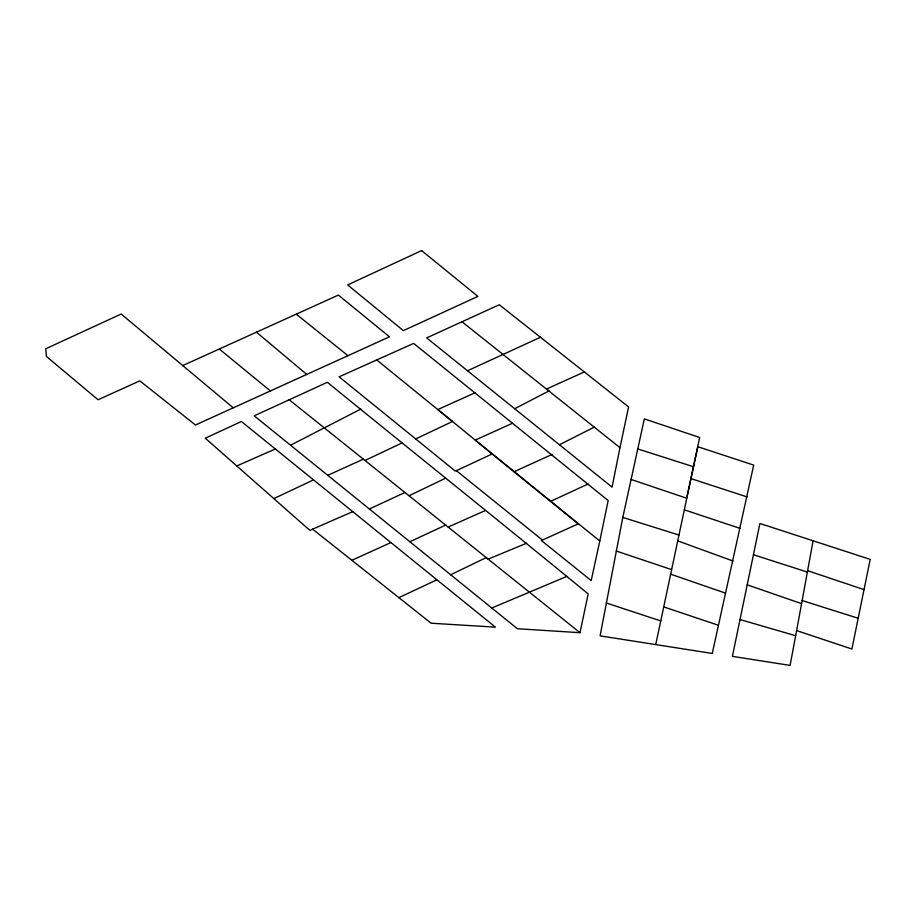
<?xml version="1.0" encoding="UTF-8"?>
<svg xmlns="http://www.w3.org/2000/svg" width="916" height="916" viewBox="0 0 916 916"><rect width="100%" height="100%" fill="white"/><g stroke="black" fill="none" stroke-linecap="round" stroke-linejoin="round"><path stroke-width="1.37" d="M796.634 630.597L813.087 540.795L759.914 523.483L732.399 656.36L790.084 665.405L796.634 630.597L851.903 649.02L870.2 559.367L813.087 540.795M655.776 644.417L699.652 437.516L644.349 418.875L622.8 517.414L600.095 635.864L712.259 653.452L753.696 465.11L697.832 446.722L686.668 498.235L630.987 479.411M619.972 447.661L612.071 487.14L426.673 337.89L499.3 304.753L628.582 406.922L619.972 447.661L461.847 321.653M599.797 541.013L608.167 500.537L413.643 343.397L339.103 376.808L455.378 471.133L492.213 453.924L599.797 541.013L591.198 580.584L541.367 540.509L578.236 523.883L475.232 440.104L512.422 423.272M580.011 632.693L588.175 593.912C501.625 522.899 414.192 452.973 327.356 382.293L254.213 415.83L517.391 628.731L580.011 632.693L289.078 399.685M514.7 408.731L548.993 390.914L546.554 389.025L584.545 371.85M290.853 445.061L360.87 409.051M559.355 444.798L594.244 427.142M450.603 574.813L486.236 557.604L488.182 559.126L526.643 543.199M409.131 495.739L445.542 478.198M312.631 529.162L310.135 530.353L306.62 527.513L205.287 438.192L241.4 421.497L495.419 627.151L431.093 623.212L312.631 529.162L352.649 511.689M365.232 460.382L402.09 442.909M415.669 438.959L452.47 421.497L492.213 453.924M182.708 365.576L338.37 295.078L389.483 336.813L195.451 425.013L139.804 380.861L98.081 399.777L46.35 356.416L45.8 348.767L121.187 314.028L233.179 407.769M274.056 498.499L313.558 479.881M398.758 597.69L436.646 579.92M409.818 541.745L445.749 525.063M369.377 508.998L404.986 492.476M550.711 501.292L588.106 484.003M467.641 370.705L540.692 337.157M328.008 475.209L363.503 459.099M513.887 471.809L551.97 454.462M351.87 560.294L390.892 542.57M475.026 392.769L437.791 409.567L452.47 421.497L376.487 359.736M448.233 526.998L485.274 510.567M236.992 465.878L275.567 448.874M566.935 576.359L491.686 608.052M740.036 619.56L795.58 635.704M622.8 517.414L678.882 535.013M802.141 600.541L857.994 618.208M638.12 449.058L693.469 466.736M753.57 554.764L807.305 572.065M690.939 478.587L747.124 496.941M606.232 602.968L660.883 620.968M684.401 509.857L739.945 528.349M807.672 570.714L864.086 589.641M616.285 551.031L671.611 569.626M663.768 606.919L718.373 625.262M747.216 584.82L801.511 603.633M670.764 574.217L725.495 593.133M677.748 540.875L733.04 561.027M296.383 314.28L348.057 355.763M456.386 470.664L542.386 540.051M219.496 349.202L270.483 391.006M256.503 332.21L306.894 374.541M421.635 250.595L347.645 284.91L403.361 330.63L477.9 296.418L421.635 250.595"/></g></svg>
